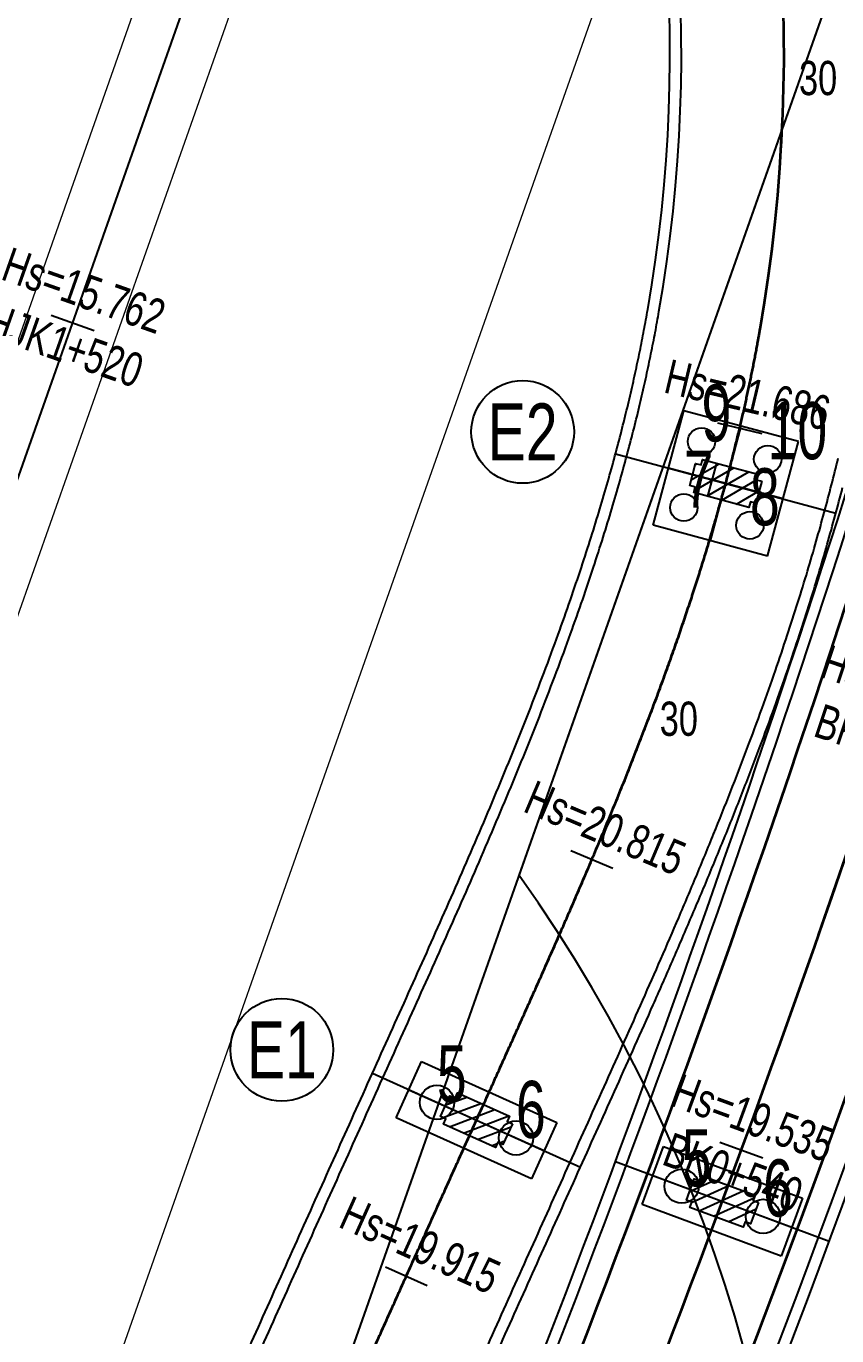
# Model space of a CAD drawing. Extents: x 0 to 558779, y 0 to 2762081.
# Drawn here: x 519921.5 to 519957, y 2757747.3 to 2757804.6 of the extents above; entities that cross this region are included whole.
import ezdxf
from ezdxf.enums import TextEntityAlignment as Align

# ---------------------------------------------------------------- set-up
doc = ezdxf.new("R2010")
doc.units = 0
doc.header["$LTSCALE"] = 20
doc.linetypes.add('CENTER', pattern=[2, 1.25, -0.25, 0.25, -0.25])
for name, color, linetype in [('B-标线', 8, 'Continuous'), ('DL-中心线', 10, 'Continuous'), ('L-洛秀互通匝道边线', 140, 'Continuous'), ('L-辅路绿化带', 3, 'Continuous'), ('QL-分孔线', 4, 'Continuous'), ('QL-墩号', 6, 'Continuous'), ('QL-桥墩', 191, 'Continuous'), ('QL-桥跨数值', 6, 'Continuous'), ('RD-红线', 230, 'Continuous'), ('XW_B', 7, 'Continuous'), ('XW_E', 7, 'Continuous'), ('XW_海江大道（2000坐标）', 7, 'Continuous'), ('YD-G2', 96, 'Continuous'), ('桩号-B', 7, 'Continuous'), ('桩号-海江大道（2000坐标）', 7, 'Continuous'), ('设计高-B', 7, 'Continuous'), ('设计高-E', 7, 'Continuous'), ('设计高-地面高-B', 7, 'Continuous'), ('设计高-地面高-E', 7, 'Continuous'), ('设计高-地面高-海江大道（2000坐标）', 7, 'Continuous'), ('设计高-海江大道（2000坐标）', 7, 'Continuous')]:
    doc.layers.add(name, color=color, linetype=linetype)
doc.layers.add('坐标标注', color=6, linetype='Continuous', plot=False)
doc.styles.get("Standard").update_dxf_attribs({"font": 'fsdb_e.shx', "width": 0.7, "bigfont": 'hzdx.shx'})
pattern_1 = [(0, (0, 2e-10), (0, 6.985), [5.08, -1.905]), (90, (0, 2e-10), (-6.985, 4e-16), [5.08, -1.905])]
pattern_2 = [(0, (0, 0), (0, 6.985), [5.08, -1.905]), (90, (0, 0), (-6.985, 4e-16), [5.08, -1.905])]

# ---------------------------------------------------------------- blocks, each defined once
blk = doc.blocks.new('(10-1)10m花瓶墩单排桩2根1.5')
h = blk.add_hatch()
h.set_pattern_fill('ANGLE', color=256)
h.set_pattern_definition(pattern_1)
h.paths.add_polyline_path([(-1.5, -0.5), (-1.5, 0.5), (-1.25, 0.5), (-1.25, 0.75), (1.25, 0.75), (1.25, 0.5), (1.5, 0.5), (1.5, -0.5), (1.25, -0.5), (1.25, -0.75), (-1.25, -0.75), (-1.25, -0.5)])
h = blk.add_hatch()
h.set_pattern_fill('ANGLE', color=256)
h.set_pattern_definition(pattern_1)
h.paths.add_polyline_path([(-1.5, -0.5), (-1.5, 0.5), (-1.25, 0.5), (-1.25, 0.75), (1.25, 0.75), (1.25, 0.5), (1.5, 0.5), (1.5, -0.5), (1.25, -0.5), (1.25, -0.75), (-1.25, -0.75), (-1.25, -0.5)])
h = blk.add_hatch()
h.set_pattern_fill('ANSI31', color=3, scale=0.15)
h.paths.add_polyline_path([(-1.5, -0.5), (-1.5, 0.5), (-1.25, 0.5), (-1.25, 0.75), (1.25, 0.75), (1.25, 0.5), (1.5, 0.5), (1.5, -0.5), (1.25, -0.5), (1.25, -0.75), (-1.25, -0.75), (-1.25, -0.5)])
at = {"layer": 'QL-桥墩', "color": 1}
for p, q in [((-3.25, -1.35), (-3.25, 1.35)), ((-3.25, 1.35), (3.25, 1.35)), ((3.25, 1.35), (3.25, -1.35)), ((3.25, -1.35), (-3.25, -1.35))]:
    blk.add_line(p, q, dxfattribs=at)
at = {"layer": 'QL-桥墩', "color": 3, "linetype": 'CENTER'}
for p, q in [((0, -1.35), (0, 1.35)), ((3.25, 0), (-3.25, 0))]:
    blk.add_line(p, q, dxfattribs=at)
at = {"layer": 'QL-桥墩', "color": 1}
blk.add_lwpolyline([(-1.5, -0.5), (-1.5, 0.5), (-1.25, 0.5), (-1.25, 0.75), (1.25, 0.75), (1.25, 0.5), (1.5, 0.5), (1.5, -0.5), (1.25, -0.5), (1.25, -0.75), (-1.25, -0.75), (-1.25, -0.5)], close=True, dxfattribs=at)
at = {"layer": 'QL-桥墩', "color": 3}
for centre in [(-1.9, 0), (1.9, 0)]:
    blk.add_circle(centre, 0.75, dxfattribs=at)
blk = doc.blocks.new('(10-2)10m花瓶墩双排桩4根1.2')
h = blk.add_hatch()
h.set_pattern_fill('ANGLE', color=256)
h.set_pattern_definition(pattern_2)
h.paths.add_polyline_path([(-1.5, -0.5), (-1.5, 0.5), (-1.25, 0.5), (-1.25, 0.75), (1.25, 0.75), (1.25, 0.5), (1.5, 0.5), (1.5, -0.5), (1.25, -0.5), (1.25, -0.75), (-1.25, -0.75), (-1.25, -0.5)])
h = blk.add_hatch()
h.set_pattern_fill('ANGLE', color=256)
h.set_pattern_definition(pattern_2)
h.paths.add_polyline_path([(-1.5, -0.5), (-1.5, 0.5), (-1.25, 0.5), (-1.25, 0.75), (1.25, 0.75), (1.25, 0.5), (1.5, 0.5), (1.5, -0.5), (1.25, -0.5), (1.25, -0.75), (-1.25, -0.75), (-1.25, -0.5)])
h = blk.add_hatch()
h.set_pattern_fill('ANSI31', color=3, scale=0.15)
h.paths.add_polyline_path([(-1.5, -0.5), (-1.5, 0.5), (-1.25, 0.5), (-1.25, 0.75), (1.25, 0.75), (1.25, 0.5), (1.5, 0.5), (1.5, -0.5), (1.25, -0.5), (1.25, -0.75), (-1.25, -0.75), (-1.25, -0.5)])
at = {"layer": 'QL-桥墩', "color": 1}
for p, q in [((-2.6, 2.6), (2.6, 2.6)), ((-2.6, 2.6), (-2.6, -2.6)), ((2.6, 2.6), (2.6, -2.6)), ((-2.6, -2.6), (2.6, -2.6))]:
    blk.add_line(p, q, dxfattribs=at)
at = {"layer": 'QL-桥墩', "color": 3, "linetype": 'CENTER'}
for p, q in [((0, 2.6), (0, -2.6)), ((-2.6, 0), (2.6, 0))]:
    blk.add_line(p, q, dxfattribs=at)
at = {"layer": 'QL-桥墩', "color": 1, "ltscale": 0.1}
blk.add_lwpolyline([(-1.5, -0.5), (-1.5, 0.5), (-1.25, 0.5), (-1.25, 0.75), (1.25, 0.75), (1.25, 0.5), (1.5, 0.5), (1.5, -0.5), (1.25, -0.5), (1.25, -0.75), (-1.25, -0.75), (-1.25, -0.5)], close=True, dxfattribs=at)
at = {"layer": 'QL-桥墩', "color": 3, "ltscale": 0.1}
for centre in [(-1.5, 1.5), (1.5, 1.5), (-1.5, -1.5), (1.5, -1.5)]:
    blk.add_circle(centre, 0.6, dxfattribs=at)

msp = doc.modelspace()

# ---------------------------------------------------------------- linework, layer by layer
at = {"layer": 'B-标线', "lineweight": 35, "flags": 128}
for points in [[(519860.757, 2757530.995, 0.043438), (519909.912, 2757644.363, -0.021082), (519939.582, 2757722.133, 0.054969), (519981.895, 2757860.489, -0.025142), (519996.067, 2757919.103)], [(519857.678, 2757532.66, 0.043438), (519906.592, 2757645.472, -0.021082), (519936.367, 2757723.518, 0.054969), (519978.456, 2757861.139, -0.025142)], [(519863.835, 2757529.33, 0.043438), (519913.232, 2757643.254, -0.021082), (519942.797, 2757720.749, 0.046008), (519980.509, 2757836.614, 0.046008)]]:
    msp.add_lwpolyline(points, format="xyb", dxfattribs=at)
at = {"layer": 'DL-中心线', "linetype": 'CENTER', "lineweight": 35, "ltscale": 5, "flags": 128}
for points in [[(519363.527, 2756865.285, -0.064031), (519480.744, 2757085.351, -0.052881), (519557.501, 2757172.344), (519677.841, 2757282.704, 0.030821), (519737.675, 2757344.78, -0.016129), (519785.39, 2757397.285, 0.107619), (519897.596, 2757578.067), (519932.402, 2757676.128, -0.014928), (519945.386, 2757709.511, -0.000203), (519945.577, 2757709.961, -0.000405), (519945.969, 2757710.882, -0.000405), (519946.374, 2757711.83, -0.000405), (519946.794, 2757712.809, -0.000405), (519947.231, 2757713.821, -0.000405), (519947.686, 2757714.871, -0.000405), (519948.161, 2757715.963, -0.000405), (519948.66, 2757717.103, -0.000405), (519949.184, 2757718.298, -0.000405), (519949.739, 2757719.556, -0.000405), (519950.33, 2757720.89, -0.000405), (519950.964, 2757722.315, -0.000405), (519951.652, 2757723.854, -0.000405), (519952.408, 2757725.539, -0.000383), (519953.207, 2757727.312, -0.000338), (519954.009, 2757729.084, -0.000293), (519954.812, 2757730.854, -0.000248), (519955.618, 2757732.624, -0.000203), (519956.425, 2757734.393, -0.000158), (519957.234, 2757736.161, -0.000113), (519958.043, 2757737.929, -0.000068), (519958.853, 2757739.697, -0.000023), (519959.664, 2757741.464, 0.000038), (519960.474, 2757743.232, 0.000113), (519961.284, 2757745, 0.000188), (519962.093, 2757746.768, 0.000263), (519962.9, 2757748.537, 0.000338), (519963.705, 2757750.307, 0.000413), (519964.508, 2757752.078, 0.000488), (519965.307, 2757753.85, 0.000563), (519966.102, 2757755.625, 0.000638), (519966.894, 2757757.401, 0.000675), (519967.641, 2757759.09, 0.000675), (519968.318, 2757760.633, 0.000675), (519968.942, 2757762.063, 0.000675), (519969.521, 2757763.402, 0.000675), (519970.064, 2757764.666, 0.000675), (519970.575, 2757765.866, 0.000675), (519971.06, 2757767.012, 0.000675), (519971.521, 2757768.11, 0.000675), (519971.961, 2757769.166, 0.000675), (519972.383, 2757770.185, 0.000675), (519972.787, 2757771.171, 0.000675), (519973.176, 2757772.126, 0.000675), (519973.551, 2757773.054, 0.000338), (519973.734, 2757773.508, 0.04027), (519990.889, 2757828.803, 0.000338), (519990.996, 2757829.281, 0.000675), (519991.212, 2757830.257, 0.000675), (519991.432, 2757831.265, 0.000675), (519991.656, 2757832.306, 0.000675), (519991.885, 2757833.385, 0.000675), (519992.12, 2757834.505, 0.000675), (519992.362, 2757835.671, 0.000675), (519992.611, 2757836.89, 0.000675), (519992.868, 2757838.169, 0.000675), (519993.136, 2757839.518, 0.000675), (519993.416, 2757840.95, 0.000675), (519993.712, 2757842.482, 0.000675), (519994.027, 2757844.137, 0.000675), (519994.367, 2757845.953, 0.000638), (519994.72, 2757847.865, 0.000563), (519995.068, 2757849.778, 0.000488), (519995.413, 2757851.691, 0.000413), (519995.754, 2757853.606, 0.000338), (519996.092, 2757855.521, 0.000263), (519996.428, 2757857.436, 0.000188), (519996.762, 2757859.351, 0.000113), (519997.095, 2757861.267, 0.000038), (519997.427, 2757863.183, -0.000023), (519997.759, 2757865.099, -0.000068), (519998.092, 2757867.015, -0.000113), (519998.425, 2757868.93, -0.000158), (519998.76, 2757870.846, -0.000203), (519999.096, 2757872.761, -0.000248), (519999.433, 2757874.676, -0.000293), (519999.773, 2757876.59, -0.000338), (520000.115, 2757878.505, -0.000383), (520000.459, 2757880.418, -0.000405), (520000.79, 2757882.235, -0.000405), (520001.094, 2757883.893, -0.000405), (520001.378, 2757885.427, -0.000405), (520001.646, 2757886.861, -0.000405), (520001.901, 2757888.213, -0.000405), (520002.144, 2757889.495, -0.000405), (520002.379, 2757890.716, -0.000405), (520002.605, 2757891.886, -0.000405), (520002.824, 2757893.009, -0.000405), (520003.037, 2757894.091, -0.000405), (520003.245, 2757895.135, -0.000405), (520003.447, 2757896.147, -0.000405), (520003.645, 2757897.127, -0.000203), (520003.743, 2757897.607, -0.020564), (520015.566, 2757945.503), (520034.389, 2758010.197, -0.013981), (520060.063, 2758090.044), (520086.942, 2758166.257, 0.014794), (520122.979, 2758278.961, -0.014794), (520159.016, 2758391.664), (520173.526, 2758432.806)], [(519647.675, 2757568.166, -0.001157), (519648.228, 2757567.535, -0.002315), (519649.349, 2757566.237, -0.002315), (519650.492, 2757564.888, -0.002315), (519651.66, 2757563.484, -0.002315), (519652.855, 2757562.02, -0.002315), (519654.081, 2757560.489, -0.002315), (519655.343, 2757558.884, -0.002315), (519656.645, 2757557.195, -0.002315), (519657.995, 2757555.412, -0.002315), (519659.4, 2757553.518, -0.002315), (519660.871, 2757551.496, -0.002315), (519662.425, 2757549.319, -0.002315), (519664.081, 2757546.951, -0.002315), (519665.872, 2757544.34, -0.002186), (519667.733, 2757541.575, -0.001929), (519669.571, 2757538.794, -0.001672), (519671.389, 2757536, -0.001415), (519673.19, 2757533.195, -0.001157), (519674.976, 2757530.381, -0.0009), (519676.75, 2757527.559, -0.000643), (519678.516, 2757524.732, -0.000386), (519680.276, 2757521.901, -0.000129), (519682.033, 2757519.068, 0.000289), (519683.791, 2757516.236, 0.000868), (519685.555, 2757513.408, 0.001447), (519687.333, 2757510.588, 0.002025), (519689.13, 2757507.78, 0.002604), (519690.952, 2757504.99, 0.003183), (519692.807, 2757502.22, 0.003762), (519694.7, 2757499.477, 0.00434), (519696.638, 2757496.764, 0.004919), (519698.625, 2757494.088, 0.005208), (519700.564, 2757491.585, 0.005208), (519702.381, 2757489.338, 0.005208), (519704.105, 2757487.294, 0.005208), (519705.757, 2757485.416, 0.005208), (519707.351, 2757483.679, 0.005208), (519708.898, 2757482.063, 0.005208), (519710.404, 2757480.553, 0.005208), (519711.875, 2757479.138, 0.005208), (519713.317, 2757477.808, 0.005208), (519714.733, 2757476.556, 0.005208), (519716.126, 2757475.375, 0.005208), (519717.498, 2757474.26, 0.005208), (519718.851, 2757473.206, 0.002604), (519719.521, 2757472.701, 0.279434), (519802.083, 2757464.769, 0.00514), (519803.57, 2757465.505, 0.00869), (519806.104, 2757466.847, 0.00869), (519808.666, 2757468.321, 0.00869), (519811.257, 2757469.934, 0.00869), (519813.878, 2757471.694, 0.00869), (519816.532, 2757473.615, 0.00869), (519819.223, 2757475.707, 0.00869), (519821.954, 2757477.988, 0.00869), (519824.732, 2757480.477, 0.00869), (519827.565, 2757483.198, 0.00869), (519830.465, 2757486.186, 0.00869), (519833.45, 2757489.481, 0.00869), (519836.543, 2757493.146, 0.008305), (519839.636, 2757497.074, 0.007534), (519842.604, 2757501.098, 0.006763), (519845.455, 2757505.205, 0.005993), (519848.2, 2757509.384, 0.005222), (519850.851, 2757513.623, 0.004451), (519853.42, 2757517.913, 0.003681), (519855.918, 2757522.244, 0.00291), (519858.36, 2757526.607, 0.00214), (519860.757, 2757530.995, 0.043438), (519909.912, 2757644.363, -0.021082), (519939.582, 2757722.133, 0.054969), (519981.895, 2757860.489, -0.025142), (519996.067, 2757919.103), (520034.65, 2758049.579, -0.012888), (520058.477, 2758123.13)], [(519736.397, 2757361.61, 0.006117), (519747.082, 2757374.993, 0.058669), (519871.219, 2757580.064, 0.026228), (519898.077, 2757648.36, -0.020905), (519927.838, 2757726.466, -0.000122), (519928.031, 2757726.916, -0.000243), (519928.427, 2757727.834, -0.000243), (519928.836, 2757728.781, -0.000243), (519929.259, 2757729.759, -0.000243), (519929.699, 2757730.77, -0.000243), (519930.155, 2757731.819, -0.000243), (519930.632, 2757732.91, -0.000243), (519931.131, 2757734.05, -0.000243), (519931.655, 2757735.245, -0.000243), (519932.209, 2757736.504, -0.000243), (519932.799, 2757737.839, -0.000243), (519933.43, 2757739.265, -0.000243), (519934.113, 2757740.806, -0.000243), (519934.864, 2757742.493, -0.00023), (519935.656, 2757744.269, -0.000203), (519936.449, 2757746.044, -0.000176), (519937.244, 2757747.819, -0.000149), (519938.04, 2757749.593, -0.000122), (519938.837, 2757751.367, -0.000095), (519939.634, 2757753.14, -0.000068), (519940.432, 2757754.913, -0.000041), (519941.231, 2757756.686, -0.000014), (519942.03, 2757758.459, 0.000193), (519942.828, 2757760.232, 0.000579), (519943.624, 2757762.006, 0.000965), (519944.414, 2757763.783, 0.00135), (519945.196, 2757765.563, 0.001736), (519945.967, 2757767.348, 0.002122), (519946.724, 2757769.139, 0.002508), (519947.464, 2757770.937, 0.002894), (519948.185, 2757772.743, 0.003279), (519948.884, 2757774.557, 0.003472), (519949.524, 2757776.29, 0.003472), (519950.087, 2757777.879, 0.003472), (519950.586, 2757779.356, 0.003472), (519951.035, 2757780.745, 0.003472), (519951.439, 2757782.06, 0.003472), (519951.805, 2757783.312, 0.003472), (519952.138, 2757784.511, 0.003472), (519952.44, 2757785.663, 0.003472), (519952.715, 2757786.773, 0.003472), (519952.966, 2757787.847, 0.003472), (519953.193, 2757788.888, 0.003472), (519953.399, 2757789.898, 0.003472), (519953.585, 2757790.881, 0.001736), (519953.671, 2757791.363, 0.589738), (519858.288, 2757868.254, 0.002232), (519857.706, 2757868.014, 0.004464), (519856.524, 2757867.507, 0.004464), (519855.315, 2757866.963, 0.004464), (519854.076, 2757866.379, 0.004464), (519852.805, 2757865.751, 0.004464), (519851.498, 2757865.076, 0.004464), (519850.15, 2757864.349, 0.004464), (519848.756, 2757863.566, 0.004464), (519847.309, 2757862.717, 0.004464), (519845.799, 2757861.796, 0.004464), (519844.216, 2757860.79, 0.004464), (519842.542, 2757859.685, 0.004464), (519840.756, 2757858.458, 0.004464), (519838.823, 2757857.079, 0.004216), (519836.813, 2757855.593, 0.00372), (519834.827, 2757854.074, 0.003224), (519832.862, 2757852.528, 0.002728), (519830.916, 2757850.959, 0.002232), (519828.985, 2757849.371, 0.001736), (519827.067, 2757847.767, 0.00124), (519825.159, 2757846.152, 0.000744), (519823.257, 2757844.53, 0.000248), (519821.358, 2757842.903), (519718.448, 2757754.691)]]:
    msp.add_lwpolyline(points, format="xyb", dxfattribs=at)
at = {"layer": 'L-洛秀互通匝道边线', "flags": 128}
for points in [[(519958.597, 2757790.501, 0.589738), (519856.4, 2757872.884, 0.002233)], [(519958.104, 2757790.587, 0.589738), (519856.589, 2757872.421, 0.002232)], [(519931.547, 2757746.104, -0.000203), (519932.341, 2757747.882, -0.000176), (519933.138, 2757749.66, -0.000149), (519933.935, 2757751.436, -0.000122), (519934.732, 2757753.212, -0.000095), (519935.531, 2757754.987, -0.000068), (519936.329, 2757756.761, -0.000041), (519937.128, 2757758.535, -0.000014), (519937.927, 2757760.308, 0.000193), (519938.724, 2757762.078, 0.000579), (519939.516, 2757763.843, 0.000965), (519940.299, 2757765.603, 0.00135), (519941.071, 2757767.361, 0.001736), (519941.829, 2757769.118, 0.002122), (519942.572, 2757770.874, 0.002508), (519943.295, 2757772.63, 0.002894), (519943.997, 2757774.387, 0.003279), (519944.674, 2757776.147, 0.003472), (519945.293, 2757777.821, 0.003472), (519945.834, 2757779.35, 0.003472), (519946.314, 2757780.769, 0.003472), (519946.743, 2757782.098, 0.003472), (519947.129, 2757783.353, 0.003472), (519947.478, 2757784.545, 0.003472), (519947.793, 2757785.683, 0.003472), (519948.08, 2757786.775, 0.003472), (519948.34, 2757787.825, 0.003472), (519948.576, 2757788.838, 0.003472), (519948.79, 2757789.817, 0.003472), (519948.984, 2757790.767, 0.003472), (519949.158, 2757791.688, 0.001736), (519949.239, 2757792.139, 0.589738), (519859.987, 2757864.088, 0.002232)], [(519931.09, 2757746.308, -0.000203), (519931.885, 2757748.087, -0.000176), (519932.681, 2757749.864, -0.000149), (519933.478, 2757751.641, -0.000122), (519934.276, 2757753.417, -0.000095), (519935.075, 2757755.192, -0.000068), (519935.873, 2757756.966, -0.000041), (519936.672, 2757758.74, -0.000014), (519937.471, 2757760.513, 0.000193), (519938.268, 2757762.283, 0.000579), (519939.059, 2757764.047, 0.000965), (519939.841, 2757765.806, 0.00135), (519940.612, 2757767.561, 0.001736), (519941.37, 2757769.315, 0.002122), (519942.11, 2757771.066, 0.002508), (519942.832, 2757772.818, 0.002894), (519943.531, 2757774.57, 0.003279), (519944.206, 2757776.323, 0.003472), (519944.822, 2757777.991, 0.003472), (519945.361, 2757779.514, 0.003472), (519945.839, 2757780.926, 0.003472), (519946.266, 2757782.248, 0.003472), (519946.65, 2757783.496, 0.003472), (519946.997, 2757784.682, 0.003472), (519947.311, 2757785.814, 0.003472), (519947.596, 2757786.899, 0.003472), (519947.854, 2757787.942, 0.003472), (519948.088, 2757788.948, 0.003472), (519948.301, 2757789.921, 0.003472), (519948.493, 2757790.863, 0.003472), (519948.666, 2757791.778, 0.001736), (519948.746, 2757792.225, 0.589738), (519860.176, 2757863.625, 0.002232)], [(519856.359, 2757533.374, 0.043439), (519905.17, 2757645.947, -0.021082), (519934.99, 2757724.111, 0.054969), (519976.982, 2757861.418, -0.025142)], [(519856.799, 2757533.136, 0.043438), (519905.644, 2757645.789, -0.021082), (519935.449, 2757723.913, 0.054969), (519977.473, 2757861.325, -0.025142)], [(519864.715, 2757528.854, 0.043438), (519914.18, 2757642.938, -0.021082), (519943.715, 2757720.354, 0.035444), (519974.717, 2757809.192, 0.035444)], [(519865.155, 2757528.616, 0.043438), (519914.655, 2757642.779, -0.021082), (519944.174, 2757720.156, 0.035444), (519975.2, 2757809.061, 0.035444)], [(519941.35, 2757745.978, -0.000149), (519942.145, 2757747.75, -0.000122), (519942.941, 2757749.522, -0.000095), (519943.738, 2757751.293, -0.000068), (519944.536, 2757753.065, -0.000041), (519945.334, 2757754.838, -0.000014), (519946.132, 2757756.61, 0.000193), (519946.932, 2757758.386, 0.000579), (519947.732, 2757760.17, 0.000965), (519948.529, 2757761.962, 0.00135), (519949.321, 2757763.765, 0.001736), (519950.104, 2757765.578, 0.002122), (519950.876, 2757767.405, 0.002508), (519951.634, 2757769.244, 0.002894), (519952.374, 2757771.098, 0.003279), (519953.094, 2757772.968, 0.003472), (519953.756, 2757774.759, 0.003472), (519954.339, 2757776.407, 0.003472), (519954.859, 2757777.944, 0.003472), (519955.327, 2757779.392, 0.003472), (519955.749, 2757780.766, 0.003472), (519956.133, 2757782.079, 0.003472), (519956.482, 2757783.338, 0.003472), (519956.801, 2757784.55, 0.003472), (519957.091, 2757785.721, 0.003472)], [(519941.806, 2757745.774, -0.000149), (519942.601, 2757747.545, -0.000122), (519943.397, 2757749.317, -0.000095), (519944.194, 2757751.088, -0.000068), (519944.991, 2757752.86, -0.000041), (519945.79, 2757754.632, -0.000014), (519946.588, 2757756.404, 0.000193), (519947.388, 2757758.181, 0.000579), (519948.188, 2757759.966, 0.000965), (519948.986, 2757761.76, 0.00135), (519949.779, 2757763.565, 0.001736), (519950.564, 2757765.382, 0.002122), (519951.337, 2757767.212, 0.002508), (519952.097, 2757769.056, 0.002894), (519952.84, 2757770.916, 0.003279), (519953.562, 2757772.792, 0.003472), (519954.226, 2757774.589, 0.003472), (519954.812, 2757776.244, 0.003472), (519955.334, 2757777.787, 0.003472), (519955.803, 2757779.242, 0.003472), (519956.228, 2757780.623, 0.003472), (519956.614, 2757781.942, 0.003472), (519956.965, 2757783.207, 0.003472), (519957.285, 2757784.427, 0.003472)]]:
    msp.add_lwpolyline(points, format="xyb", dxfattribs=at)
at = {"layer": 'L-辅路绿化带', "lineweight": 0, "flags": 128}
for points in [[(519375.907, 2756956.026, -0.096845), (519606.732, 2757263.593, 0.125107), (519879.487, 2757672.743), (520150.421, 2758440.955)], [(519379.531, 2756954.334, -0.096831), (519609.412, 2757260.623, 0.125107), (519883.259, 2757671.413), (520154.193, 2758439.624)], [(519680.829, 2757309.735, 0.103682), (519897.405, 2757666.424), (520032.71, 2758050.068)], [(519955.672, 2757741.155, -0.000023), (519956.482, 2757742.923, 0.000038), (519957.293, 2757744.69, 0.000113), (519958.102, 2757746.457, 0.000188)]]:
    msp.add_lwpolyline(points, format="xyb", dxfattribs=at)
at = {"layer": 'QL-分孔线'}
for p, q in [((519947.336, 2757785.907), (519956.994, 2757783.313)), ((519936.682, 2757758.761), (519945.799, 2757754.653)), ((519947.331, 2757754.894), (519956.704, 2757751.409))]:
    msp.add_line(p, q, dxfattribs=at)
at = {"layer": 'QL-墩号'}
for centre in [(519943.265, 2757786.864), (519932.712, 2757759.787)]:
    msp.add_circle(centre, 2.25, dxfattribs=at)
at = {"layer": 'RD-红线'}
msp.add_lwpolyline([(520096.482, 2757671.155), (520096.119, 2757671.155), (520095.713, 2757671.155), (520095.713, 2757671.155), (519947.557, 2757676.675, -0.505646), (519923.553, 2757711.97), (519982.334, 2757878.638, -0.000168), (519982.399, 2757878.822, -0.000168)], format="xyb", dxfattribs=at)
at = {"layer": 'XW_B', "color": 2}
msp.add_arc((519333.397, 2757983.169), 660, 336.702334, 349.287641, dxfattribs=at)
msp.add_arc((519333.397, 2757983.169), 660, 336.702334, 349.287641, dxfattribs=at)
at = {"layer": 'XW_E', "color": 1, "flags": 128}
msp.add_lwpolyline([(519942.03, 2757758.459), (519942.131, 2757758.685, 0.000075), (519942.538, 2757759.587, 0.000175), (519942.944, 2757760.49, 0.000275), (519943.349, 2757761.393, 0.000375), (519943.754, 2757762.297, 0.000475), (519944.156, 2757763.201, 0.000575), (519944.557, 2757764.106, 0.000675), (519944.955, 2757765.013, 0.000775), (519945.351, 2757765.92, 0.000875), (519945.744, 2757766.829, 0.000975), (519946.133, 2757767.739, 0.001075), (519946.519, 2757768.651, 0.001175), (519946.901, 2757769.564, 0.001275), (519947.278, 2757770.479, 0.001375), (519947.65, 2757771.397, 0.001475), (519948.017, 2757772.316, 0.001575), (519948.378, 2757773.238, 0.001675), (519948.734, 2757774.162, 0.001775), (519949.083, 2757775.088, 0.001875), (519949.425, 2757776.017, 0.001975), (519949.76, 2757776.948, 0.002075), (519950.088, 2757777.883, 0.002175), (519950.407, 2757778.819, 0.002275), (519950.719, 2757779.759, 0.002375), (519951.021, 2757780.702, 0.002475), (519951.314, 2757781.647, 0.002575), (519951.598, 2757782.596, 0.002675), (519951.872, 2757783.547, 0.002775), (519952.135, 2757784.501, 0.002875), (519952.388, 2757785.458, 0.002975), (519952.629, 2757786.419, 0.003075), (519952.859, 2757787.381, 0.003175), (519953.077, 2757788.347, 0.003275), (519953.282, 2757789.316, 0.003375), (519953.474, 2757790.287, 0.003475), (519953.653, 2757791.26, 0.000047), (519953.656, 2757791.273, 0.000325), (519953.671, 2757791.363)], format="xyb", dxfattribs=at)
msp.add_lwpolyline([(519942.03, 2757758.459), (519942.131, 2757758.685, 0.000075), (519942.538, 2757759.587, 0.000175), (519942.944, 2757760.49, 0.000275), (519943.349, 2757761.393, 0.000375), (519943.754, 2757762.297, 0.000475), (519944.156, 2757763.201, 0.000575), (519944.557, 2757764.106, 0.000675), (519944.955, 2757765.013, 0.000775), (519945.351, 2757765.92, 0.000875), (519945.744, 2757766.829, 0.000975), (519946.133, 2757767.739, 0.001075), (519946.519, 2757768.651, 0.001175), (519946.901, 2757769.564, 0.001275), (519947.278, 2757770.479, 0.001375), (519947.65, 2757771.397, 0.001475), (519948.017, 2757772.316, 0.001575), (519948.378, 2757773.238, 0.001675), (519948.734, 2757774.162, 0.001775), (519949.083, 2757775.088, 0.001875), (519949.425, 2757776.017, 0.001975), (519949.76, 2757776.948, 0.002075), (519950.088, 2757777.883, 0.002175), (519950.407, 2757778.819, 0.002275), (519950.719, 2757779.759, 0.002375), (519951.021, 2757780.702, 0.002475), (519951.314, 2757781.647, 0.002575), (519951.598, 2757782.596, 0.002675), (519951.872, 2757783.547, 0.002775), (519952.135, 2757784.501, 0.002875), (519952.388, 2757785.458, 0.002975), (519952.629, 2757786.419, 0.003075), (519952.859, 2757787.381, 0.003175), (519953.077, 2757788.347, 0.003275), (519953.282, 2757789.316, 0.003375), (519953.474, 2757790.287, 0.003475), (519953.653, 2757791.26, 0.000047), (519953.656, 2757791.273, 0.000325), (519953.671, 2757791.363)], format="xyb", dxfattribs=at)
at = {"layer": 'XW_E', "color": 6, "flags": 128}
msp.add_lwpolyline([(519927.838, 2757726.466, -0.000127), (519928.038, 2757726.932, -0.000078), (519928.164, 2757727.224, -0.000863), (519929.65, 2757730.658, -0.000763), (519931.147, 2757734.087, -0.000663), (519932.654, 2757737.512, -0.000563), (519934.169, 2757740.933, -0.000463), (519935.692, 2757744.35, -0.000363), (519937.22, 2757747.766, -0.000263), (519938.752, 2757751.179, -0.000163), (519940.288, 2757754.592, -0.000063), (519941.824, 2757758.003), (519942.03, 2757758.459)], format="xyb", dxfattribs=at)
msp.add_lwpolyline([(519927.838, 2757726.466, -0.000127), (519928.038, 2757726.932, -0.000078), (519928.164, 2757727.224, -0.000863), (519929.65, 2757730.658, -0.000763), (519931.147, 2757734.087, -0.000663), (519932.654, 2757737.512, -0.000563), (519934.169, 2757740.933, -0.000463), (519935.692, 2757744.35, -0.000363), (519937.22, 2757747.766, -0.000263), (519938.752, 2757751.179, -0.000163), (519940.288, 2757754.592, -0.000063), (519941.824, 2757758.003), (519942.03, 2757758.459)], format="xyb", dxfattribs=at)
at = {"layer": 'XW_E', "color": 2}
msp.add_arc((519884.721, 2757803.437), 70, 350.06772, 112.18563, dxfattribs=at)
msp.add_arc((519884.721, 2757803.437), 70, 350.06772, 112.18563, dxfattribs=at)
at = {"layer": 'XW_海江大道（2000坐标）', "color": 4}
msp.add_line((519881.373, 2757672.078), (520152.307, 2758440.289), dxfattribs=at)
msp.add_line((519881.373, 2757672.078), (520152.307, 2758440.289), dxfattribs=at)
at = {"layer": 'YD-G2'}
msp.add_lwpolyline([(519982.4, 2757878.826), (520003.49, 2757893.646), (520022.894, 2757892.923), (519992.702, 2757807.319, 0.505646), (520065.169, 2757700.766), (520120.411, 2757698.707), (520118.947, 2757694.313, 0.001135), (520116.073, 2757685.615), (520096.482, 2757671.158), (520096.119, 2757671.158), (520095.713, 2757671.158), (519947.558, 2757676.679, -0.140867), (519933.647, 2757681.244, 0.002727), (519934.192, 2757681.74, 0.006712), (519935.489, 2757682.965, 0.006448), (519936.685, 2757684.156, 0.363724), (519943.111, 2757767.428), (519982.335, 2757878.642, -0.00262), (519982.4, 2757878.826)], format="xyb", close=True, dxfattribs=at)
at = {"layer": '设计高-地面高-B'}
msp.add_line((519951.912, 2757755.747), (519953.789, 2757755.057), dxfattribs=at)
at = {"layer": '设计高-地面高-E'}
for p, q in [((519951.805, 2757787.264), (519953.751, 2757786.803)), ((519945.381, 2757768.526), (519947.223, 2757767.746)), ((519937.251, 2757750.277), (519939.075, 2757749.458))]:
    msp.add_line(p, q, dxfattribs=at)
at = {"layer": '设计高-地面高-海江大道（2000坐标）'}
msp.add_line((519922.6, 2757791.98), (519924.486, 2757791.315), dxfattribs=at)

# ---------------------------------------------------------------- block references
at = {"layer": 'QL-桥墩', "lineweight": 35}
for name, p, rotation in [('(10-2)10m花瓶墩双排桩4根1.2', (519952.165, 2757784.61), 164.9627915359327), ('(10-1)10m花瓶墩单排桩2根1.5', (519941.241, 2757756.707), 155.7467928292035), ('(10-1)10m花瓶墩单排桩2根1.5', (519952.018, 2757753.151), 159.6037114020824)]:
    msp.add_blockref(name, p, dxfattribs=dict(at, rotation=rotation))

# ---------------------------------------------------------------- texts
at = {"layer": 'QL-墩号', "width": 0.75}
for s, p in [('E2', (519943.265, 2757786.864)), ('E1', (519932.712, 2757759.787))]:
    msp.add_text(s, height=2.5, dxfattribs=at).set_placement(p, align=Align.MIDDLE_CENTER)
at = {"layer": 'QL-桥跨数值', "lineweight": 35, "width": 0.75}
for p in [(519956.212, 2757801.174), (519950.109, 2757773.098)]:
    msp.add_text('30', height=1.5, dxfattribs=at).set_placement(p, align=Align.BOTTOM_CENTER)
at = {"layer": '坐标标注', "width": 0.7}
for s, p in [('9', (519951.105, 2757786.448)), ('10', (519954.003, 2757785.67)), ('7', (519950.327, 2757783.551)), ('8', (519953.224, 2757782.772)), ('5', (519939.508, 2757757.488)), ('6', (519942.973, 2757755.927)), ('5', (519950.237, 2757753.813)), ('6', (519953.799, 2757752.489))]:
    msp.add_text(s, height=2.5, dxfattribs=at).set_placement(p)
at = {"layer": '桩号-B', "width": 0.75}
for s, rotation, p in [('BK0+560', 341.5483, (519959.372, 2757773.991)), ('BK0+540', 339.81206, (519952.747, 2757755.121))]:
    msp.add_text(s, height=1.5, rotation=rotation, dxfattribs=at).set_placement(p, align=Align.TOP_CENTER)
at = {"layer": '桩号-海江大道（2000坐标）', "width": 0.75}
msp.add_text('HJK1+520', height=1.5, rotation=340.57319, dxfattribs=at).set_placement((519923.443, 2757791.365), align=Align.TOP_CENTER)
at = {"layer": '设计高-B', "width": 0.75}
for s, rotation, p in [('Hs=20.397', 341.5483, (519959.562, 2757774.56)), ('Hs=19.535', 339.81206, (519952.954, 2757755.684))]:
    msp.add_text(s, height=1.5, rotation=rotation, dxfattribs=at).set_placement(p, align=Align.BOTTOM_CENTER)
at = {"layer": '设计高-E', "width": 0.75}
for s, rotation, p in [('Hs=21.686', 346.6775, (519952.847, 2757787.326)), ('Hs=20.815', 337.05236, (519946.419, 2757768.413)), ('Hs=19.915', 335.81642, (519938.286, 2757750.141))]:
    msp.add_text(s, height=1.5, rotation=rotation, dxfattribs=at).set_placement(p, align=Align.BOTTOM_CENTER)
at = {"layer": '设计高-海江大道（2000坐标）', "width": 0.75}
msp.add_text('Hs=15.762', height=1.5, rotation=340.57319, dxfattribs=at).set_placement((519923.643, 2757791.93), align=Align.BOTTOM_CENTER)

doc.saveas('drawing.dxf')
